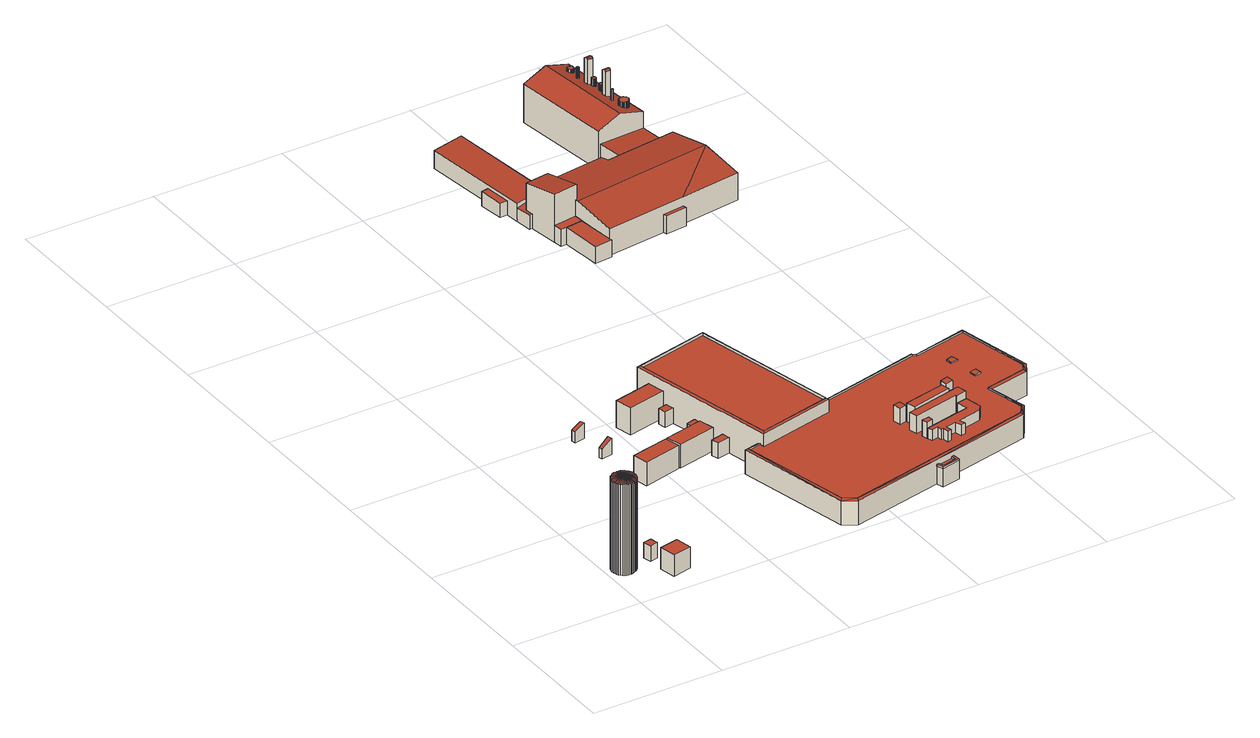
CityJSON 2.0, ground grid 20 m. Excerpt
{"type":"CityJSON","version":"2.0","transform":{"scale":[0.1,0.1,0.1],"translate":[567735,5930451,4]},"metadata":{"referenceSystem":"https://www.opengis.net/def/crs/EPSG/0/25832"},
"CityObjects":{
"building1":{"type":"Building","attributes":{"Grundfläche 2D":"9.802291","Grundhöhe NN":"4.699"},"geometry":[{"type":"Solid","lod":"3","boundaries":[[[[0,1,2]],[[0,3,1]],[[0,2,4]],[[0,4,5]],[[0,5,6]],[[0,6,7]],[[0,7,8]],[[0,8,9]],[[0,9,10]],[[0,10,11]],[[0,11,12]],[[0,12,13]],[[0,13,14]],[[0,14,15]],[[0,15,16]],[[0,16,17]],[[0,17,18]],[[0,18,19]],[[0,19,20]],[[0,20,21]],[[0,21,22]],[[0,22,23]],[[0,23,24]],[[0,24,25]],[[0,25,26]],[[0,26,27]],[[0,27,28]],[[0,28,29]],[[0,29,30]],[[0,30,31]],[[0,31,32]],[[0,32,33]],[[0,33,34]],[[0,34,35]],[[0,35,36]],[[0,36,37]],[[0,37,38]],[[0,38,39]],[[0,39,40]],[[0,40,3]],[[41,42,2,1]],[[43,41,1,3]],[[44,45,39,38]],[[45,46,40,39]],[[46,43,3,40]],[[42,47,4,2]],[[47,48,5,4]],[[48,49,6,5]],[[49,50,7,6]],[[50,51,8,7]],[[51,52,9,8]],[[52,53,10,9]],[[53,54,11,10]],[[54,55,12,11]],[[55,56,13,12]],[[56,57,14,13]],[[57,58,15,14]],[[58,59,16,15]],[[59,60,17,16]],[[60,61,18,17]],[[61,62,19,18]],[[62,63,20,19]],[[63,64,21,20]],[[64,65,22,21]],[[65,66,23,22]],[[66,67,24,23]],[[67,68,25,24]],[[68,69,26,25]],[[69,70,27,26]],[[70,71,28,27]],[[71,72,29,28]],[[72,73,30,29]],[[73,74,31,30]],[[74,75,32,31]],[[75,76,33,32]],[[76,77,34,33]],[[77,78,35,34]],[[78,79,36,35]],[[79,80,37,36]],[[80,44,38,37]],[[77,76,75,74,73,72,71,70,69,68,67,66,65,64,63,62,61,60,59,58,57,56,55,54,53,52,51,50,49,48,47,42,41,43,46,45,44,80,79,78]]]],"semantics":{"surfaces":[{"type":"RoofSurface"},{"type":"WallSurface"},{"type":"GroundSurface"}],"values":[[0,0,0,0,0,0,0,0,0,0,0,0,0,0,0,0,0,0,0,0,0,0,0,0,0,0,0,0,0,0,0,0,0,0,0,0,0,0,0,0,1,1,1,1,1,1,1,1,1,1,1,1,1,1,1,1,1,1,1,1,1,1,1,1,1,1,1,1,1,1,1,1,1,1,1,1,1,1,1,1,2]]}}]},
"building2":{"type":"Building","attributes":{"Grundfläche 2D":"1.540876","Grundhöhe NN":"4.708"},"geometry":[{"type":"Solid","lod":"3","boundaries":[[[[81,82,83,84]],[[85,86,84,83]],[[86,87,81,84]],[[87,88,82,81]],[[88,85,83,82]],[[88,87,86,85]]]],"semantics":{"surfaces":[{"type":"RoofSurface"},{"type":"WallSurface"},{"type":"GroundSurface"}],"values":[[0,1,1,1,1,2]]}}]},
"building3":{"type":"Building","attributes":{"Grundfläche 2D":"7.600227","Grundhöhe NN":"4.639"},"geometry":[{"type":"Solid","lod":"3","boundaries":[[[[89,90,91,92]],[[93,94,92,91]],[[94,95,89,92]],[[95,96,90,89]],[[96,93,91,90]],[[96,95,94,93]]]],"semantics":{"surfaces":[{"type":"RoofSurface"},{"type":"WallSurface"},{"type":"GroundSurface"}],"values":[[0,1,1,1,1,2]]}}]},
"building4":{"type":"Building","attributes":{"Grundfläche 2D":"3.585889","Grundhöhe NN":"4.827"},"geometry":[{"type":"Solid","lod":"3","boundaries":[[[[97,98,99,100,101,102,103,104,105,106,107,108,109,110,111,112,113,114,115,116,117,118,119,120,121,122,123,124,125,126,127,128,129,130,131,132,133,134,135,136]],[[137,138,108,107]],[[139,137,107,106]],[[140,141,104,103]],[[141,142,105,104]],[[142,139,106,105]],[[138,143,109,108]],[[143,144,110,109]],[[144,145,111,110]],[[145,146,112,111]],[[146,147,113,112]],[[147,148,114,113]],[[148,149,115,114]],[[149,150,116,115]],[[150,151,117,116]],[[151,152,118,117]],[[152,153,119,118]],[[153,154,120,119]],[[154,155,121,120]],[[155,156,122,121]],[[156,157,123,122]],[[157,158,124,123]],[[158,159,125,124]],[[159,160,126,125]],[[160,161,127,126]],[[161,162,128,127]],[[162,163,129,128]],[[163,164,130,129]],[[164,165,131,130]],[[165,166,132,131]],[[166,167,133,132]],[[167,168,134,133]],[[168,169,135,134]],[[169,170,136,135]],[[170,171,97,136]],[[171,172,98,97]],[[172,173,99,98]],[[173,174,100,99]],[[174,175,101,100]],[[175,176,102,101]],[[176,140,103,102]],[[168,167,166,165,164,163,162,161,160,159,158,157,156,155,154,153,152,151,150,149,148,147,146,145,144,143,138,137,139,142,141,140,176,175,174,173,172,171,170,169]]]],"semantics":{"surfaces":[{"type":"RoofSurface"},{"type":"WallSurface"},{"type":"GroundSurface"}],"values":[[0,1,1,1,1,1,1,1,1,1,1,1,1,1,1,1,1,1,1,1,1,1,1,1,1,1,1,1,1,1,1,1,1,1,1,1,1,1,1,1,1,2]]}}]},
"building5":{"type":"Building","attributes":{"Grundfläche 2D":"1.141502","Grundhöhe NN":"4.550"},"geometry":[{"type":"Solid","lod":"3","boundaries":[[[[177,178,179,180]],[[181,182,180,179]],[[182,183,177,180]],[[183,184,178,177]],[[184,181,179,178]],[[184,183,182,181]]]],"semantics":{"surfaces":[{"type":"RoofSurface"},{"type":"WallSurface"},{"type":"GroundSurface"}],"values":[[0,1,1,1,1,2]]}}]},
"building6":{"type":"Building","attributes":{"Grundfläche 2D":"1.087252","Grundhöhe NN":"4.653"},"geometry":[{"type":"Solid","lod":"3","boundaries":[[[[185,186,187,188]],[[189,190,188,187]],[[190,191,185,188]],[[191,192,186,185]],[[192,189,187,186]],[[192,191,190,189]]]],"semantics":{"surfaces":[{"type":"RoofSurface"},{"type":"WallSurface"},{"type":"GroundSurface"}],"values":[[0,1,1,1,1,2]]}}]},
"building7":{"type":"Building","attributes":{"Grundfläche 2D":"14.610373","Grundhöhe NN":"4.630"},"geometry":[{"type":"Solid","lod":"3","boundaries":[[[[193,194,195,196]],[[197,198,196,195]],[[198,199,193,196]],[[199,200,194,193]],[[200,197,195,194]],[[200,199,198,197]]]],"semantics":{"surfaces":[{"type":"RoofSurface"},{"type":"WallSurface"},{"type":"GroundSurface"}],"values":[[0,1,1,1,1,2]]}}]},
"building8":{"type":"Building","attributes":{"Grundfläche 2D":"326.810713","Grundhöhe NN":"4.629"},"geometry":[{"type":"Solid","lod":"3","boundaries":[[[[201,202,203,204]],[[205,206,207,208]],[[209,210,211,212]],[[213,214,215,216]],[[217,218,219,220,221,222,223,224,225,226,227]],[[228,227,226,229]],[[224,230,231,225]],[[232,233,228,229,231,230]],[[234,235,236,237]],[[238,239,240,241]],[[242,243,244,245]],[[234,225,231,235]],[[235,231,229,236]],[[237,226,225,234]],[[229,226,237,236]],[[201,204,246,247]],[[203,202,248,249]],[[250,251,208,207]],[[205,208,251,252]],[[206,205,252,253]],[[212,211,254,255]],[[209,212,255,256]],[[210,209,256,257]],[[258,216,215,259]],[[213,216,258,260]],[[214,213,260,261]],[[211,210,257,259,215,214,261,262,240,239,263,248,202,201,247,250,207,206,253,264,224,223,222,221,220,219,218,217,227,265,254]],[[230,224,264,266]],[[228,233,232,230,266,267]],[[227,228,267,265]],[[241,240,262,268]],[[238,241,268,269]],[[269,263,239,238]],[[245,244,270,271]],[[245,271,246,204,242]],[[242,204,203,243]],[[243,203,249,270,244]],[[249,248,263,269,268,262,261,260,258,259,257,256,255,254,265,267,266,264,253,252,251,250,247,246,271,270]]]],"semantics":{"surfaces":[{"type":"RoofSurface"},{"type":"WallSurface"},{"type":"GroundSurface"}],"values":[[0,0,0,0,0,0,0,0,0,0,0,1,1,1,1,1,1,1,1,1,1,1,1,1,1,1,1,1,1,1,1,1,1,1,1,1,1,2]]}}]},
"building9":{"type":"Building","attributes":{"Grundfläche 2D":"777.561034","Grundhöhe NN":"4.774"},"children":["building9-1","building9-2","building9-3","building9-4","building9-5","building9-6","building9-7","building9-8"],"geometry":[{"type":"Solid","lod":"3","boundaries":[[[[272,273,274,275,276,277]],[[278,279,280,281,282,283,284,285,286,287,288,289,290,291,292],[293,294,295,296,297,298,299,300,301,302,303,304,305,306,307,308,309],[310,311,312,309,313,314,315]],[[316,317,318,319,320,321,322,323,324,325,326,327,328,329,330,331,332]],[[333,334,335,336,337]],[[338,339,335]],[[339,336,335]],[[340,341,339,338]],[[342,343,344,341,340]],[[345,346,343]],[[346,344,343]],[[345,347,348,346]],[[349,348,347]],[[350,351,349]],[[351,352,349]],[[352,348,349]],[[353,351,350]],[[354,351,353]],[[355,337,336]],[[356,357,355]],[[357,358,355]],[[355,358,359,337]],[[360,357,356]],[[361,362,360]],[[362,363,360]],[[363,357,360]],[[364,365,366,367,368,369]],[[310,315,273,272]],[[315,314,274,273]],[[314,313,275,274]],[[309,312,276,275,313]],[[312,311,277,276]],[[311,310,272,277]],[[307,306,324,323]],[[306,305,325,324]],[[305,304,326,325]],[[304,303,327,326]],[[303,302,328,327]],[[302,301,329,328]],[[301,300,330,329]],[[300,299,331,330]],[[299,298,332,331]],[[316,332,298,297]],[[317,316,297,296]],[[318,317,296,295]],[[295,294,319,318]],[[320,319,294,293]],[[293,309,321,320]],[[309,308,322,321]],[[308,307,323,322]],[[354,353,285]],[[351,354,285,284]],[[352,351,284,283]],[[348,352,283,282]],[[346,348,282,281]],[[344,346,281,280]],[[341,344,280,279]],[[339,341,279,278]],[[278,292,336,339]],[[355,336,292,291]],[[291,290,356,355]],[[360,356,290,289]],[[361,360,289,288]],[[362,361,288]],[[286,285,353,370,371]],[[287,286,371,372]],[[373,362,288,287,372,374]],[[363,362,373,375]],[[357,363,375,376]],[[358,357,376,377]],[[365,364,369,368,378,379,335,334,333,337,359,358,377,380]],[[338,335,379,381]],[[340,338,381,382]],[[343,342,340,382,383]],[[345,343,383,384]],[[347,345,384,385]],[[353,350,386,370]],[[349,347,385,387]],[[350,349,387,386]],[[366,365,380,388]],[[367,366,388,389]],[[368,367,389,378]],[[378,389,388,380,377,376,375,373,374,372,371,370,386,387,385,384,383,382,381,379]]]],"semantics":{"surfaces":[{"type":"RoofSurface"},{"type":"WallSurface"},{"type":"GroundSurface"}],"values":[[0,0,0,0,0,0,0,0,0,0,0,0,0,0,0,0,0,0,0,0,0,0,0,0,0,0,1,1,1,1,1,1,1,1,1,1,1,1,1,1,1,1,1,1,1,1,1,1,1,1,1,1,1,1,1,1,1,1,1,1,1,1,1,1,1,1,1,1,1,1,1,1,1,1,1,1,1,1,1,1,1,2]]}}]},
"building9-1":{"type":"BuildingInstallation","parents":["building9"],"geometry":[{"type":"MultiSurface","lod":"3","boundaries":[[[390,391,392,393]],[[394,395,391,390]],[[395,396,392,391]],[[392,396,397,398,399,393]],[[394,390,393,399,400]]],"semantics":{"surfaces":[{"type":"RoofSurface"},{"type":"WallSurface"}],"values":[0,1,1,1,1]}}]},
"building9-2":{"type":"BuildingInstallation","parents":["building9"],"geometry":[{"type":"MultiSurface","lod":"3","boundaries":[[[401,402,403,404,405,406,407,408]],[[365,366,406,405]],[[366,367,407,406]],[[367,368,408,407]],[[368,369,401,408]],[[369,409,402,401]],[[403,402,409,410]],[[410,364,404,403]],[[365,405,404,364]]],"semantics":{"surfaces":[{"type":"RoofSurface"},{"type":"WallSurface"}],"values":[0,1,1,1,1,1,1,1,1]}}]},
"building9-3":{"type":"BuildingInstallation","parents":["building9"],"geometry":[{"type":"MultiSurface","lod":"3","boundaries":[[[411,412,413,414]],[[414,413,415,416]],[[411,414,416,417]],[[412,411,417,418]],[[413,412,418,415]]],"semantics":{"surfaces":[{"type":"RoofSurface"},{"type":"WallSurface"}],"values":[0,1,1,1,1]}}]},
"building9-4":{"type":"BuildingInstallation","parents":["building9"],"geometry":[{"type":"MultiSurface","lod":"3","boundaries":[[[419,420,421,422]],[[422,421,423,424]],[[419,422,424,425]],[[420,419,425,426]],[[421,420,426,423]]],"semantics":{"surfaces":[{"type":"RoofSurface"},{"type":"WallSurface"}],"values":[0,1,1,1,1]}}]},
"building9-5":{"type":"BuildingInstallation","parents":["building9"],"geometry":[{"type":"MultiSurface","lod":"3","boundaries":[[[427,428,399,398]],[[397,429,427,398]],[[429,430,428,427]],[[430,400,399,428]]],"semantics":{"surfaces":[{"type":"RoofSurface"},{"type":"WallSurface"}],"values":[0,1,1,1]}}]},
"building9-6":{"type":"BuildingInstallation","parents":["building9"],"geometry":[{"type":"MultiSurface","lod":"3","boundaries":[[[431,432,433,434]],[[434,433,435,436]],[[431,434,436,437]],[[432,431,437,438]],[[433,432,438,435]]],"semantics":{"surfaces":[{"type":"RoofSurface"},{"type":"WallSurface"}],"values":[0,1,1,1,1]}}]},
"building9-7":{"type":"BuildingInstallation","parents":["building9"],"geometry":[{"type":"MultiSurface","lod":"3","boundaries":[[[439,440,441,442]],[[443,444,442,441]],[[444,445,439,442]],[[440,439,445,446]],[[441,440,446,443]]],"semantics":{"surfaces":[{"type":"RoofSurface"},{"type":"WallSurface"}],"values":[0,1,1,1,1]}}]},
"building9-8":{"type":"BuildingInstallation","parents":["building9"],"geometry":[{"type":"MultiSurface","lod":"3","boundaries":[[[447,448,449,450]],[[450,449,451,452]],[[447,450,452,453]],[[448,447,453,454]],[[449,448,454,451]]],"semantics":{"surfaces":[{"type":"RoofSurface"},{"type":"WallSurface"}],"values":[0,1,1,1,1]}}]},
"building10":{"type":"Building","attributes":{"Grundfläche 2D":"128.897957","Grundhöhe NN":"5.252"},"geometry":[{"type":"Solid","lod":"3","boundaries":[[[[455,456,457,458,459]],[[460,461,462,463]],[[464,465,466,467,468,469]],[[470,471,472,473]],[[474,475,476,477,478]],[[479,480,481,482,483,484,485]],[[486,487,488,489]],[[490,487,486,491]],[[458,457,492,493]],[[459,458,493,494]],[[456,455,459,494,495,496]],[[460,463,497,498]],[[456,461,460,498,492,457]],[[461,456,496,499,462]],[[469,468,500,501]],[[464,469,501,502]],[[466,489,488,467]],[[473,472,503,504]],[[470,473,504,505]],[[471,470,505,506]],[[507,476,475,474,463,462,499]],[[477,476,507,508]],[[486,489,466,465,478,477,508,491]],[[502,497,463,474,478,465,464]],[[485,487,490,509,479]],[[480,479,509,510]],[[481,480,510,511]],[[482,481,511,512]],[[471,506,500,468,483,482,512,503,472]],[[488,487,485,484,483,468,467]],[[512,511,510,509,490,491,508,507,499,496,495,494,493,492,498,497,502,501,500,506,505,504,503]]]],"semantics":{"surfaces":[{"type":"RoofSurface"},{"type":"WallSurface"},{"type":"GroundSurface"}],"values":[[0,0,0,0,0,0,0,1,1,1,1,1,1,1,1,1,1,1,1,1,1,1,1,1,1,1,1,1,1,1,2]]}}]},
"building11":{"type":"Building","attributes":{"Grundfläche 2D":"311.933821","Grundhöhe NN":"5.259"},"geometry":[{"type":"Solid","lod":"3","boundaries":[[[[513,514,515,516]],[[517,518,519,520]],[[521,520,519]],[[522,523,517,520,524,525,526,527,528,529]],[[516,515,530,531]],[[513,516,531,532]],[[514,513,532,533]],[[518,517,523,499,495]],[[514,533,534,521,519,518,495,530,515]],[[524,520,521,534,535]],[[525,524,535,536]],[[526,525,536,537]],[[527,526,537,509]],[[528,527,509,491]],[[529,528,491,508]],[[522,529,508,507]],[[523,522,507,499]],[[534,533,532,531,530,495,499,507,508,491,509,537,536,535]]]],"semantics":{"surfaces":[{"type":"RoofSurface"},{"type":"WallSurface"},{"type":"GroundSurface"}],"values":[[0,0,0,0,1,1,1,1,1,1,1,1,1,1,1,1,1,2]]}}]},
"building12":{"type":"Building","attributes":{"Grundfläche 2D":"145.464038","Grundhöhe NN":"5.396"},"children":["building12-1","building12-2","building12-3","building12-4","building12-5","building12-6","building12-7","building12-8"],"geometry":[{"type":"Solid","lod":"3","boundaries":[[[[538,539,540,541,542]],[[539,543,544,540]],[[545,546,547,548]],[[546,545,549,550]],[[547,546,550,551]],[[548,547,551,552]],[[548,543,539,538,542,553,549,545]],[[543,548,552,554,544]],[[541,540,544,554,555]],[[542,541,555,553]],[[550,549,553,555,554,552,551]]]],"semantics":{"surfaces":[{"type":"RoofSurface"},{"type":"WallSurface"},{"type":"GroundSurface"}],"values":[[0,0,0,1,1,1,1,1,1,1,2]]}}]},
"building12-1":{"type":"BuildingInstallation","parents":["building12"],"geometry":[{"type":"MultiSurface","lod":"3","boundaries":[[[556,557,558,559,560]],[[561,556,560,562]],[[563,564,561,562,565]],[[566,567,565,562,560,559,568,569]],[[570,564,563,565,567,571]],[[572,573,557,556,561,564,570,574]],[[568,559,558,557,573,575]]],"semantics":{"surfaces":[{"type":"RoofSurface"},{"type":"WallSurface"}],"values":[0,0,0,1,1,1,1]}}]},
"building12-2":{"type":"BuildingInstallation","parents":["building12"],"geometry":[{"type":"MultiSurface","lod":"3","boundaries":[[[576,577,578,579,580,581,582,583,584,585,586,587,588,589,590,591,592,593,594,595,596,597]],[[580,579,598,599]],[[578,577,600,601]],[[579,578,601,598]],[[580,599,602]],[[581,580,602,603]],[[582,581,603,604]],[[583,582,604,605]],[[584,583,605,606]],[[585,584,606,607]],[[586,585,607,608]],[[587,586,608,609]],[[588,587,609,610]],[[589,588,610,611]],[[590,589,611,612]],[[591,590,612,613]],[[592,591,613,614]],[[593,592,614,615]],[[594,593,615,616]],[[595,594,616,617]],[[596,595,617,618]],[[597,596,618,619]],[[576,597,619,620]],[[577,576,620,621]],[[577,621,600]]],"semantics":{"surfaces":[{"type":"RoofSurface"},{"type":"WallSurface"}],"values":[0,1,1,1,1,1,1,1,1,1,1,1,1,1,1,1,1,1,1,1,1,1,1,1,1]}}]},
"building12-3":{"type":"BuildingInstallation","parents":["building12"],"geometry":[{"type":"MultiSurface","lod":"3","boundaries":[[[622,623,624,625,626,627,628,629,630,631,632]],[[623,622,633,634]],[[624,623,634,635]],[[625,624,635,636]],[[626,625,636,637]],[[627,626,637,638]],[[628,627,638,639]],[[628,639,640]],[[629,628,640,641]],[[630,629,641,642]],[[631,630,642,643]],[[632,631,643,644]],[[622,632,644,633]]],"semantics":{"surfaces":[{"type":"RoofSurface"},{"type":"WallSurface"}],"values":[0,1,1,1,1,1,1,1,1,1,1,1,1]}}]},
"building12-4":{"type":"BuildingInstallation","parents":["building12"],"geometry":[{"type":"MultiSurface","lod":"3","boundaries":[[[645,646,647,648,649,650,651,652,653,654,655,656,657,658,659,660,661,662,663,664,665,666,667,668,669,670,671,672,673,674,675,676,677,678,679,680,681,682,683,684]],[[650,649,685,686]],[[651,650,686,687]],[[647,646,688,689]],[[648,647,689,690]],[[649,648,690,685]],[[652,651,687,691]],[[653,652,691,692]],[[654,653,692,693]],[[655,654,693,694]],[[656,655,694,695]],[[657,656,695,696]],[[658,657,696,697]],[[659,658,697,698]],[[660,659,698,699]],[[661,660,699,700]],[[662,661,700,701]],[[663,662,701,702]],[[664,663,702,703]],[[665,664,703,704]],[[666,665,704,705]],[[667,666,705,706]],[[668,667,706,707]],[[669,668,707,708]],[[670,669,708,709]],[[671,670,709,710]],[[672,671,710,711]],[[673,672,711,712]],[[674,673,712,713]],[[675,674,713,714]],[[676,675,714,715]],[[677,676,715,716]],[[678,677,716,717]],[[679,678,717,718]],[[680,679,718,719]],[[681,680,719,720]],[[682,681,720,721]],[[683,682,721,722]],[[684,683,722,723]],[[645,684,723,724]],[[646,645,724,688]]],"semantics":{"surfaces":[{"type":"RoofSurface"},{"type":"WallSurface"}],"values":[0,1,1,1,1,1,1,1,1,1,1,1,1,1,1,1,1,1,1,1,1,1,1,1,1,1,1,1,1,1,1,1,1,1,1,1,1,1,1,1,1]}}]},
"building12-5":{"type":"BuildingInstallation","parents":["building12"],"geometry":[{"type":"MultiSurface","lod":"3","boundaries":[[[725,726,727,728,729,730,731,732,733,734,735,736,737,738,739,740,741,742,743,744,745,746,747]],[[741,740,748,749]],[[741,749,750]],[[742,741,750,751]],[[730,729,752,753]],[[731,730,753,754]],[[729,728,755,752]],[[732,731,754,756]],[[733,732,756,757]],[[734,733,757,758]],[[735,734,758,759]],[[736,735,759,760]],[[737,736,760,761]],[[738,737,761,762]],[[739,738,762,763]],[[740,739,763,748]],[[743,742,751,764]],[[744,743,764,765]],[[745,744,765,766]],[[746,745,766,767]],[[747,746,767,768]],[[725,747,768,769]],[[726,725,769,770]],[[727,726,770,771]],[[728,727,771,755]]],"semantics":{"surfaces":[{"type":"RoofSurface"},{"type":"WallSurface"}],"values":[0,1,1,1,1,1,1,1,1,1,1,1,1,1,1,1,1,1,1,1,1,1,1,1,1]}}]},
"building12-6":{"type":"BuildingInstallation","parents":["building12"],"geometry":[{"type":"MultiSurface","lod":"3","boundaries":[[[772,773,774,775]],[[776,772,775,777]],[[778,777,779]],[[776,777,778]],[[780,781,782,783,779,777,775,774]],[[783,784,778,779]],[[776,778,784,785,773,772]],[[785,780,774,773]]],"semantics":{"surfaces":[{"type":"RoofSurface"},{"type":"WallSurface"}],"values":[0,0,0,0,1,1,1,1]}}]},
"building12-7":{"type":"BuildingInstallation","parents":["building12"],"geometry":[{"type":"MultiSurface","lod":"3","boundaries":[[[786,787,788,789,790,791,792,793,794,795,796,797,798,799,800,801,802,803,804,805,806,807,808,809,810,811,812,813,814]],[[791,790,815,816]],[[788,787,817,818]],[[789,788,818,819]],[[790,789,819,815]],[[792,791,816,820]],[[793,792,820,821]],[[794,793,821,822]],[[795,794,822,823]],[[796,795,823,824]],[[796,824,825]],[[797,796,825,826]],[[798,797,826,827]],[[799,798,827,828]],[[800,799,828,829]],[[801,800,829,830]],[[802,801,830,831]],[[803,802,831,832]],[[804,803,832,833]],[[805,804,833,834]],[[806,805,834,835]],[[807,806,835,836]],[[808,807,836,837]],[[809,808,837,838]],[[810,809,838,839]],[[811,810,839,840]],[[812,811,840,841]],[[813,812,841,842]],[[814,813,842,843]],[[786,814,843,844]],[[787,786,844,817]]],"semantics":{"surfaces":[{"type":"RoofSurface"},{"type":"WallSurface"}],"values":[0,1,1,1,1,1,1,1,1,1,1,1,1,1,1,1,1,1,1,1,1,1,1,1,1,1,1,1,1,1,1]}}]},
"building12-8":{"type":"BuildingInstallation","parents":["building12"],"geometry":[{"type":"MultiSurface","lod":"3","boundaries":[[[845,846,847,848,849,850,851,852,853,854,855,856]],[[846,857,858]],[[846,845,859,857]],[[847,846,858,860]],[[848,847,860,861]],[[849,848,861,862]],[[850,849,862,863]],[[851,850,863,864]],[[851,864,865]],[[852,851,865,866]],[[853,852,866,867]],[[854,853,867,868]],[[855,854,868,869]],[[856,855,869,870]],[[845,856,870,859]]],"semantics":{"surfaces":[{"type":"RoofSurface"},{"type":"WallSurface"}],"values":[0,1,1,1,1,1,1,1,1,1,1,1,1,1,1]}}]}
},
"vertices":[
[25,82,153],[21,99,148],[18,98,148],[23,99,148],[16,96,148],[13,95,148],[12,93,148],[10,90,148],[9,88,148],[8,85,148],[8,82,148],[8,79,148],[9,77,148],[10,74,148],[11,72,148],[13,70,148],[15,68,148],[17,66,148],[20,65,148],[22,64,148],[25,64,148],[28,64,148],[31,65,148],[33,66,148],[36,67,148],[38,69,148],[40,71,148],[41,73,148],[42,76,148],[43,79,148],[43,81,148],[43,84,148],[43,87,148],[42,90,148],[40,92,148],[38,94,148],[36,96,148],[34,97,148],[31,99,148],[29,99,148],[26,100,148],[21,99,7],[18,98,7],[23,99,7],[31,99,7],[29,99,7],[26,100,7],[16,96,7],[13,95,7],[12,93,7],[10,90,7],[9,88,7],[8,85,7],[8,82,7],[8,79,7],[9,77,7],[10,74,7],[11,72,7],[13,70,7],[15,68,7],[17,66,7],[20,65,7],[22,64,7],[25,64,7],[28,64,7],[31,65,7],[33,66,7],[36,67,7],[38,69,7],[40,71,7],[41,73,7],[42,76,7],[43,79,7],[43,81,7],[43,84,7],[43,87,7],[42,90,7],[40,92,7],[38,94,7],[36,96,7],[34,97,7],
[77,80,31],[74,92,31],[62,90,31],[65,78,31],[62,90,7],[65,78,7],[77,80,7],[74,92,7],
[101,37,39],[96,62,39],[67,56,39],[72,31,39],[67,56,6],[72,31,6],[101,37,6],[96,62,6],
[71,132,94],[71,133,94],[70,135,94],[69,136,94],[68,138,94],[66,139,94],[65,139,94],[63,140,94],[62,140,94],[60,140,94],[58,140,94],[57,140,94],[55,139,94],[54,138,94],[53,137,94],[52,135,94],[51,134,94],[50,132,94],[50,131,94],[50,129,94],[50,127,94],[51,126,94],[51,124,94],[52,123,94],[54,122,94],[55,121,94],[56,120,94],[58,119,94],[60,119,94],[61,119,94],[63,119,94],[65,120,94],[66,120,94],[67,121,94],[69,122,94],[70,124,94],[70,125,94],[71,127,94],[71,128,94],[71,130,94],[58,140,8],[57,140,8],[60,140,8],[65,139,8],[63,140,8],[62,140,8],[55,139,8],[54,138,8],[53,137,8],[52,135,8],[51,134,8],[50,132,8],[50,131,8],[50,129,8],[50,127,8],[51,126,8],[51,124,8],[52,123,8],[54,122,8],[55,121,8],[56,120,8],[58,119,8],[60,119,8],[61,119,8],[63,119,8],[65,120,8],[66,120,8],[67,121,8],[69,122,8],[70,124,8],[70,125,8],[71,127,8],[71,128,8],[71,130,8],[71,132,8],[71,133,8],[70,135,8],[69,136,8],[68,138,8],[66,139,8],
[166,333,30],[164,340,30],[148,336,20],[149,330,20],[148,336,5],[149,330,5],[166,333,5],[164,340,5],
[155,383,31],[153,390,31],[138,387,24],[139,380,24],[138,387,7],[139,380,7],[155,383,7],[153,390,7],
[221,255,42],[215,278,42],[157,265,42],[162,241,42],[157,265,6],[162,241,6],[221,255,6],[215,278,6],
[293,270,17],[288,295,17],[277,292,17],[283,268,17],[278,248,30],[298,252,30],[295,264,30],[275,259,30],[212,359,48],[271,372,48],[265,398,48],[206,385,48],[261,351,30],[275,354,30],[272,366,30],[258,363,30],[271,372,64],[272,366,64],[284,315,64],[286,303,64],[288,295,64],[293,270,64],[295,264,64],[312,189,64],[314,193,66],[264,417,66],[260,419,64],[379,446,64],[377,442,66],[430,216,64],[427,218,66],[426,236,64],[425,240,64],[314,193,62],[427,218,62],[377,442,62],[264,417,62],[272,300,30],[286,303,30],[284,315,30],[270,312,30],[283,268,42],[277,292,42],[218,279,42],[224,255,42],[283,268,6],[293,270,6],[288,295,6],[277,292,6],[295,264,6],[275,259,6],[278,248,6],[298,252,6],[265,398,6],[206,385,6],[212,359,6],[271,372,6],[258,363,6],[272,366,6],[261,351,6],[275,354,6],[284,315,6],[286,303,6],[312,189,6],[260,419,6],[430,216,6],[379,446,6],[270,312,6],[272,300,6],[218,279,6],[224,255,6],
[496,121,72],[499,108,72],[570,124,72],[570,122,72],[587,126,72],[584,141,72],[652,91,45],[638,152,45],[701,165,45],[709,179,45],[685,289,45],[603,272,45],[598,275,45],[426,236,45],[430,216,45],[312,189,45],[310,195,45],[290,191,45],[328,22,45],[345,11,45],[641,76,45],[587,125,45],[593,100,45],[587,92,45],[551,84,45],[553,74,45],[546,73,45],[543,83,45],[527,80,45],[529,70,45],[523,68,45],[521,78,45],[518,78,45],[517,85,45],[507,83,45],[505,90,45],[575,105,45],[571,122,45],[496,121,45],[584,141,45],[587,126,45],[570,122,45],[570,124,45],[499,108,45],[553,74,61],[551,84,61],[587,92,61],[593,100,61],[587,125,61],[571,122,61],[575,105,61],[505,90,61],[507,83,61],[517,85,61],[518,78,61],[521,78,61],[523,68,61],[529,70,61],[527,80,61],[543,83,61],[546,73,61],[512,44,45],[516,45,45],[644,73,45],[641,76,47],[489,39,45],[656,91,45],[652,91,47],[642,149,45],[638,152,47],[644,149,45],[704,161,45],[701,165,47],[714,178,45],[709,179,47],[688,294,45],[685,289,47],[604,275,45],[599,279,45],[598,275,47],[603,272,47],[425,240,45],[426,236,47],[345,11,47],[328,22,47],[325,19,45],[344,7,45],[486,38,45],[290,191,47],[310,195,47],[309,199,45],[286,194,45],[489,39,36],[486,38,36],[489,27,36],[518,33,36],[516,45,36],[512,44,36],[425,240,8],[430,216,8],[312,189,8],[309,199,8],[310,195,8],[286,194,8],[325,19,8],[344,7,8],[516,45,8],[644,73,8],[486,38,8],[656,91,8],[642,149,8],[704,161,8],[714,178,8],[688,294,8],[599,279,8],[604,275,8],[489,27,8],[518,33,8],
[504,140,74],[507,126,74],[570,141,74],[567,154,74],[504,140,45],[507,126,45],[570,141,45],[570,142,45],[570,142,62],[567,154,62],[567,154,45],
[512,44,39],[514,35,39],[492,30,39],[489,39,39],[486,38,39],[489,27,39],[518,33,39],[516,45,39],[514,35,36],[492,30,36],
[639,243,47],[629,240,47],[631,231,47],[642,233,47],[631,231,45],[642,233,45],[639,243,45],[629,240,45],
[651,190,47],[649,200,47],[639,198,47],[641,188,47],[639,198,45],[641,188,45],[651,190,45],[649,200,45],
[585,141,62],[586,153,62],[585,141,45],[586,153,45],
[514,93,70],[513,101,70],[502,99,70],[504,90,70],[502,99,45],[504,90,45],[514,93,45],[513,101,45],
[589,161,70],[587,172,70],[575,169,70],[577,158,70],[575,169,45],[577,158,45],[589,161,45],[587,172,45],
[503,141,70],[501,153,70],[490,151,70],[493,139,70],[490,151,45],[493,139,45],[503,141,45],[501,153,45],
[422,743,39],[415,800,39],[389,797,39],[396,736,39],[423,739,39],[380,796,40],[415,800,40],[413,814,40],[378,809,40],[372,855,35],[371,868,35],[388,870,38],[387,883,38],[365,880,34],[368,855,34],[351,900,35],[362,901,35],[357,940,35],[346,938,35],[378,809,88],[413,814,88],[416,814,88],[408,873,77],[371,868,77],[401,890,45],[408,891,46],[388,1055,46],[343,1050,41],[365,880,41],[387,883,43],[402,885,45],[403,872,33],[402,885,33],[387,883,33],[388,870,33],[402,885,13],[403,872,13],[389,797,13],[396,736,13],[423,739,13],[422,743,13],[415,800,13],[378,809,13],[380,796,13],[413,814,13],[365,880,13],[368,855,13],[372,855,13],[357,940,13],[346,938,13],[351,900,13],[362,901,13],[416,814,13],[408,873,13],[401,890,13],[408,891,13],[388,1055,13],[343,1050,13],
[547,752,41],[546,758,41],[513,754,41],[514,748,41],[414,809,66],[422,743,54],[546,758,55],[631,836,66],[639,770,55],[416,814,66],[413,814,66],[622,904,54],[513,890,54],[511,904,51],[401,890,51],[403,872,55],[408,873,55],[513,754,13],[514,748,13],[547,752,13],[546,758,13],[639,770,13],[622,904,13],[513,890,13],[511,904,13],
[526,930,75],[560,935,87],[541,1088,87],[503,1083,74],[523,930,74],[599,940,74],[579,1093,74],[526,930,53],[531,893,53],[604,902,49],[599,940,49],[526,930,14],[531,893,14],[604,902,14],[599,940,14],[523,930,14],[579,1093,14],[503,1083,14],
[579,995,120],[579,998,118],[576,997,118],[571,997,118],[571,995,120],[580,993,120],[572,992,120],[579,990,118],[580,991,118],[572,990,118],[572,992,81],[572,990,81],[571,997,81],[571,995,81],[580,991,78],[579,990,78],[579,995,78],[579,998,78],[580,993,78],[576,997,79],
[577,1026,90],[577,1027,90],[576,1027,90],[575,1027,90],[574,1027,90],[573,1027,90],[573,1026,90],[572,1025,90],[572,1024,90],[572,1023,90],[573,1022,90],[573,1021,90],[574,1021,90],[575,1021,90],[576,1021,90],[577,1021,90],[577,1022,90],[578,1022,90],[578,1023,90],[578,1024,90],[578,1025,90],[578,1026,90],[575,1027,78],[574,1027,78],[577,1027,78],[576,1027,78],[574,1027,79],[573,1027,79],[573,1026,79],[572,1025,79],[572,1024,79],[572,1023,79],[573,1022,79],[573,1021,79],[574,1021,79],[575,1021,78],[576,1021,78],[577,1021,78],[577,1022,78],[578,1022,77],[578,1023,77],[578,1024,77],[578,1025,77],[578,1026,77],[577,1026,77],[577,1027,77],
[574,979,97],[573,979,97],[573,978,97],[573,977,97],[573,976,97],[574,976,97],[575,976,97],[576,977,97],[576,978,97],[576,979,97],[575,979,97],[574,979,81],[573,979,81],[573,978,81],[573,977,81],[573,976,81],[574,976,81],[575,976,81],[575,976,80],[576,977,80],[576,978,80],[576,979,80],[575,979,80],
[584,965,89],[583,965,89],[582,966,89],[581,966,89],[580,966,89],[579,965,89],[578,965,89],[577,965,89],[576,964,89],[575,963,89],[575,962,89],[574,961,89],[574,960,89],[574,959,89],[574,958,89],[574,957,89],[574,956,89],[575,955,89],[575,954,89],[576,953,89],[577,953,89],[578,952,89],[579,952,89],[580,952,89],[581,952,89],[582,952,89],[583,952,89],[584,953,89],[585,954,89],[586,954,89],[587,955,89],[587,956,89],[587,957,89],[588,958,89],[588,959,89],[587,960,89],[587,962,89],[586,962,89],[586,963,89],[585,964,89],[580,966,79],[579,965,80],[578,965,80],[583,965,78],[582,966,78],[581,966,79],[577,965,80],[576,964,81],[575,963,81],[575,962,81],[574,961,81],[574,960,81],[574,959,82],[574,958,82],[574,957,82],[574,956,82],[575,955,81],[575,954,81],[576,953,81],[577,953,81],[578,952,80],[579,952,80],[580,952,80],[581,952,79],[582,952,79],[583,952,79],[584,953,78],[585,954,78],[586,954,78],[587,955,77],[587,956,77],[587,957,77],[588,958,77],[588,959,77],[587,960,77],[587,962,77],[586,962,77],[586,963,77],[585,964,78],[584,965,78],
[579,1009,89],[579,1010,89],[578,1010,89],[578,1011,89],[577,1011,89],[576,1011,89],[576,1010,89],[575,1010,89],[574,1010,89],[574,1009,89],[574,1008,89],[574,1007,89],[574,1006,89],[575,1006,89],[575,1005,89],[576,1005,89],[577,1005,89],[578,1005,89],[579,1005,89],[579,1006,89],[580,1007,89],[580,1008,89],[580,1009,89],[576,1005,79],[577,1005,79],[577,1005,78],[578,1005,78],[577,1011,78],[576,1011,78],[576,1010,79],[578,1011,78],[575,1010,79],[574,1010,79],[574,1009,79],[574,1008,79],[574,1007,79],[574,1006,79],[575,1006,79],[575,1005,79],[579,1005,78],[579,1006,78],[580,1007,77],[580,1008,77],[580,1009,77],[579,1009,77],[579,1010,78],[578,1010,78],
[575,1034,120],[575,1036,118],[567,1035,118],[567,1033,120],[576,1031,120],[568,1030,120],[576,1028,118],[568,1028,118],[567,1035,80],[567,1033,80],[568,1030,80],[568,1028,81],[576,1028,78],[575,1036,78],
[569,1072,85],[568,1072,85],[568,1073,85],[567,1073,85],[566,1073,85],[565,1072,85],[564,1072,85],[563,1071,85],[563,1070,85],[562,1069,85],[562,1068,85],[563,1067,85],[563,1066,85],[564,1065,85],[565,1064,85],[566,1064,85],[567,1064,85],[568,1064,85],[569,1064,85],[569,1065,85],[570,1065,85],[571,1066,85],[571,1067,85],[571,1068,85],[571,1069,85],[571,1070,85],[571,1071,85],[570,1071,85],[570,1072,85],[566,1073,79],[565,1072,79],[568,1072,78],[568,1073,78],[567,1073,79],[564,1072,80],[563,1071,80],[563,1070,80],[562,1069,80],[562,1068,80],[562,1068,81],[563,1067,80],[563,1066,80],[564,1065,80],[565,1064,80],[566,1064,79],[567,1064,79],[568,1064,79],[569,1064,79],[569,1065,78],[570,1065,78],[571,1066,78],[571,1067,78],[571,1068,77],[571,1069,77],[571,1070,77],[571,1071,78],[570,1071,78],[570,1072,78],[569,1072,78],
[566,1050,97],[565,1050,97],[564,1050,97],[564,1049,97],[564,1048,97],[564,1047,97],[565,1047,97],[566,1047,97],[567,1047,97],[567,1048,97],[567,1049,97],[567,1050,97],[565,1050,80],[565,1050,81],[566,1050,80],[564,1050,81],[564,1049,81],[564,1048,81],[564,1047,81],[565,1047,81],[565,1047,80],[566,1047,80],[567,1047,80],[567,1048,80],[567,1049,80],[567,1050,80]
]}
